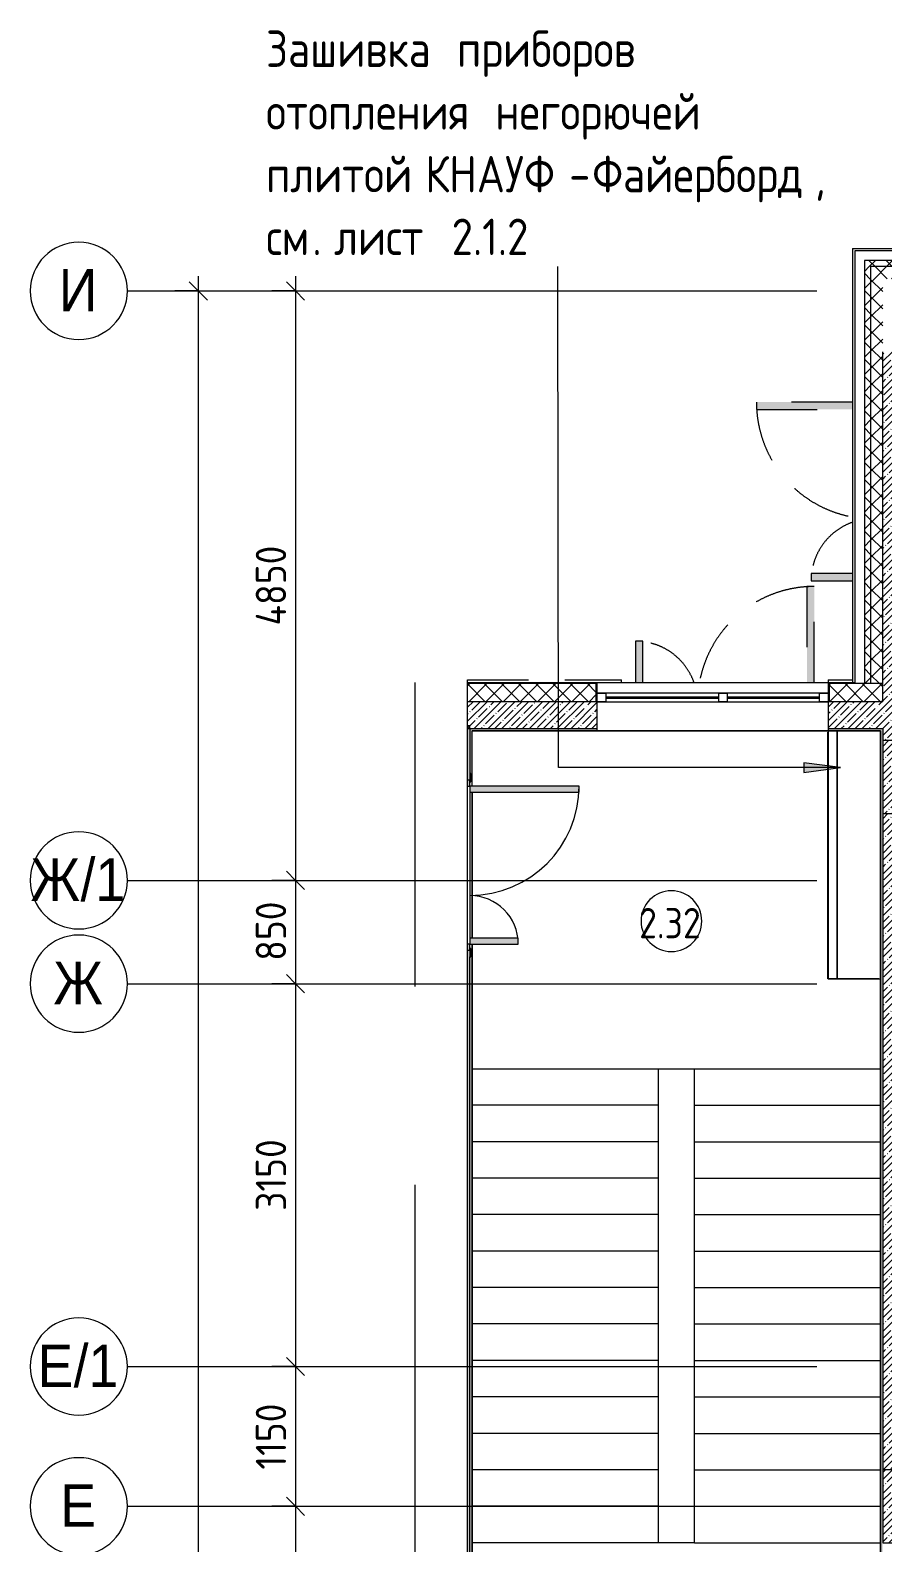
# Model space of a CAD drawing. Header units: millimetres. Extents: x -6228 to 201956, y -8553 to 30426.
# Drawn here: x 132094 to 139112, y 16700 to 29145 of the extents above; entities that cross this region are included whole.
import ezdxf

# ---------------------------------------------------------------- set-up
doc = ezdxf.new("R2010")
doc.units = ezdxf.units.MM
doc.linetypes.add('200_ШТРИХ__ш1_п0_6_', pattern=[800, 500, -300])
doc.linetypes.add('Осевая', pattern=[15875, 3175, -2381.25, 7937.5, -2381.25])
for name, color, linetype, lineweight in [('A-ANNO-DIMS', 7, 'Continuous', 9), ('A-ANNO-DIMS-100', 7, 'Continuous', 9), ('A-AREA-IDEN', 7, 'Continuous', 9), ('A-DETL-GENF', 7, 'Continuous', 9), ('A-DETL-MBND-1', 7, '200_ШТРИХ__ш1_п0_6_', 9), ('A-GLAZ-2', 7, 'Continuous', 9), ('A-WALL-1', 7, 'Continuous', 9), ('A-WALL-4', 7, 'Continuous', 13), ('G-ANNO-TEXT', 7, 'Continuous', 9), ('I-WALL-5', 7, 'Continuous', 9), ('S-COLS-2', 7, 'Continuous', 9), ('S-STRS-2', 7, 'Continuous', 9), ('Оси', 7, 'Continuous', 9), ('Оси-1', 7, 'Continuous', 20), ('Оси-2', 7, 'Осевая', 9)]:
    doc.layers.add(name, color=color, linetype=linetype, lineweight=lineweight)
for name, color, linetype, lineweight, true_color in [('A-DOOR-5', 7, 'Continuous', 9, 0xaaaaaa), ('A-DOOR-6', 7, 'Continuous', 9, 0xe2e2e2), ('A-DOOR-FRAM-4', 7, 'Continuous', 9, 0xe2e2e2), ('A-DOOR-FRAM-5', 7, 'Continuous', 9, 0xaaaaaa), ('I-WALL-7', 9, 'Continuous', 9, 0x808080)]:
    doc.layers.add(name, color=color, linetype=linetype, lineweight=lineweight, true_color=true_color)
doc.styles.add('Arial_1', font='arial.ttf', dxfattribs={"width": 0.9, "height": 350})
doc.styles.add('GOST Common', font='GOST_Common.ttf', dxfattribs={"width": 0.9, "height": 250})
doc.styles.add('GOST Common_2', font='GOST_Common.ttf', dxfattribs={"width": 0.9, "height": 300})
doc.styles.add('ISOCPEUR_1', font='isocpeur.ttf', dxfattribs={"width": 0.9, "height": 250})
doc.dimstyles.new('ISO-2_5_0_9К_БОЛЬШОЙ', dxfattribs={"dimscale": 304.8, "dimtxt": 248.995294, "dimasz": 0.492126, "dimexe": 0.393701, "dimexo": 0.984252, "dimgap": 0, "dimtad": 1, "dimdec": 0, "dimrnd": 10, "dimzin": 0, "dimdsep": 46, "dimtxsty": 'ISOCPEUR_1', "dimblk1": 'OBLIQUE', "dimblk2": 'OBLIQUE', "dimsah": 1, "dimcen": 0.09, "dimdle": 0.393701, "dimazin": 0, "dimtfac": 1, "dimtdec": 4, "dimtix": 1, "dimtmove": 0, "dimatfit": 3, "dimfxl": 1, "dimtvp": 1, "dimtolj": 1, "dimtzin": 0, "dimarcsym": 2})
doc.dimstyles.new('ISO-2_5_0_9К_БОЛЬШОЙ_1', dxfattribs={"dimscale": 304.8, "dimtxt": 248.995294, "dimasz": 0.492126, "dimexe": 0.393701, "dimexo": 0.984252, "dimgap": 0, "dimtad": 1, "dimdec": 0, "dimrnd": 10, "dimzin": 0, "dimdsep": 46, "dimtxsty": 'ISOCPEUR_1', "dimblk1": 'OBLIQUE', "dimblk2": 'OBLIQUE', "dimsah": 1, "dimcen": 0.09, "dimdle": 0.393701, "dimazin": 0, "dimtfac": 1, "dimtdec": 4, "dimtix": 1, "dimtmove": 2, "dimatfit": 3, "dimfxl": 1, "dimtvp": 1, "dimtolj": 1, "dimtzin": 0, "dimarcsym": 2})
pattern_1 = [(45, (96951.9, 0), (-57.02463, 57.02463), []), (45, (97008.92, 0), (-57.02463, 57.02463), [100.806, -20.161, 3.353, -16.808])]
pattern_2 = [(45, (96951.9, 0), (-70.71068, 70.71068), []), (135, (96951.9, 0), (-70.71068, -70.71068), [])]
pattern_3 = [(0, (96951.896, 0), (121.92, 30.48), [10.058, -81.382, 10.058, -81.382, -487.68]), (0, (96951.896, 0), (121.92, 30.48), [-182.88, 10.058, -172.822, 10.058, -81.382, -213.36]), (0, (96951.896, 0), (121.92, 30.48), [-457.2, 10.058, -50.902, 10.058, -142.342]), (120, (96997.616, 15.24), (-87.356454, 90.345817), [10.058, -81.382, 10.058, -81.382, -487.68]), (120, (96997.616, 15.24), (-87.356454, 90.345817), [-182.88, 10.058, -172.822, 10.058, -81.382, -213.36]), (120, (96997.616, 15.24), (-87.356454, 90.345817), [-457.2, 10.058, -50.902, 10.058, -142.342]), (240, (97012.856, 76.2), (-34.563546, -120.825817), [10.058, -81.382, 10.058, -81.382, -487.68]), (240, (97012.856, 76.2), (-34.563546, -120.825817), [-182.88, 10.058, -172.822, 10.058, -81.382, -213.36]), (240, (97012.856, 76.2), (-34.563546, -120.825817), [-457.2, 10.058, -50.902, 10.058, -142.342])]

# ---------------------------------------------------------------- blocks, each defined once
blk = doc.blocks.new('BSC_Колонна _Прямоугольная - 600х600-V189-План зашивки приборов отопления в осях 1 этажа 12-23')
at = {"layer": 'S-COLS-2'}
h = blk.add_hatch(dxfattribs=at)
h.set_pattern_fill('FP_168', color=256, style=0, pattern_type=2)
h.set_pattern_definition([(45, (-42460, -17000), (-57.02463, 57.02463), []), (45, (-42402.975, -17000), (-57.02463, 57.02463), [100.806, -20.161, 3.353, -16.808])])
h.paths.add_polyline_path([(-300, -300), (300, -300), (300, 300), (-300, 300)])
for p, q in [((300, 300), (-300, 300)), ((-300, 300), (-300, -300)), ((300, -300), (300, 300)), ((-300, -300), (300, -300))]:
    blk.add_line(p, q, dxfattribs=at)
blk = doc.blocks.new('BSC_Колонна _Прямоугольная - 600х600-V190-План зашивки приборов отопления в осях 1 этажа 12-23')
at = {"layer": 'S-COLS-2'}
h = blk.add_hatch(dxfattribs=at)
h.set_pattern_fill('FP_169', color=256, style=0, pattern_type=2)
h.set_pattern_definition([(45, (-42460, -23000), (-57.02463, 57.02463), []), (45, (-42402.975, -23000), (-57.02463, 57.02463), [100.806, -20.161, 3.353, -16.808])])
h.paths.add_polyline_path([(-300, -300), (300, -300), (300, 300), (-300, 300), (-300, -82)])
for p, q in [((300, 300), (-300, 300)), ((-300, 300), (-300, -300)), ((300, -300), (300, 300)), ((-300, -300), (300, -300))]:
    blk.add_line(p, q, dxfattribs=at)
blk = doc.blocks.new('120_Окно_СКБ_2Ст - 120_Окно_СКБ_2Ст 1900х2400 глухое-23537524-План зашивки приборов отопления в осях 1 этажа 12-23')
at = {"layer": 'A-GLAZ-2'}
for p, q in [((-950, 5), (-950, 75)), ((-950, 75), (-880, 75)), ((950, 75), (-950, 75)), ((-880, 5), (-950, 5)), ((-950, 5), (950, 5)), ((-880, 75), (-880, 5)), ((-120, 45), (-880, 45)), ((-120, 35), (-880, 35)), ((-120, 5), (-120, 75)), ((-120, 75), (-50, 75)), ((-50, 5), (-120, 5)), ((-50, 75), (-50, 5)), ((880, 45), (-50, 45)), ((880, 35), (-50, 35)), ((880, 5), (880, 75)), ((880, 75), (950, 75)), ((950, 5), (880, 5)), ((950, 75), (950, 5))]:
    blk.add_line(p, q, dxfattribs=at)
blk = doc.blocks.new('110_Дверь_СКБ_2Ст_Наружная - ДН-1_л__ Двухстворчатая 1350 х3200 _ЛК_ в свету с верхним остеклением 2-22448815-План зашивки приборов отопления в осях 1 этажа 12-23')
at = {"layer": 'A-DETL-MBND-1'}
for points in [[(755, 79), (755, 869), (695, 869), (695, 79)], [(-655, 79), (-655, 419), (-715, 419), (-715, 79)]]:
    blk.add_hatch(color=256, dxfattribs=at).paths.add_polyline_path(points)
for p, q in [((755, 869), (695, 869)), ((695, 869), (695, 79)), ((755, 79), (755, 869)), ((-715, 419), (-715, 79)), ((-655, 419), (-715, 419)), ((-655, 79), (-655, 419))]:
    blk.add_line(p, q, dxfattribs=at)
for centre, radius, start, end in [((755, -91), 960, 90, 169.7613), ((-715, -91), 510, 19.5165, 90)]:
    blk.add_arc(centre, radius, start, end, dxfattribs=at)
blk = doc.blocks.new('110_Дверь_СКБ_2Ст - Д-1 Лестничная клетка EIS60-24280000-План зашивки приборов отопления в осях 1 этажа 12-23')
at = {"layer": 'A-DOOR-6'}
for points in [[(-588, 394), (-588, 1010), (-638, 1010), (-638, 110), (-588, 110)], [(662, 510), (612, 510), (612, 110), (662, 110)]]:
    blk.add_hatch(color=256, dxfattribs=at).paths.add_polyline_path(points)
h = blk.add_hatch(color=256, dxfattribs=at)
h.paths.add_polyline_path([(712, 110), (662, 110), (662, 93), (712, 93)])
h.paths.add_polyline_path([(-638, 93), (-638, 110), (-688, 110), (-688, 93), (-670, 93)])
at = {"layer": 'A-DOOR-FRAM-4'}
for points in [[(-673, 110), (-673, 118), (-743, 118), (-743, 110)], [(767, 110), (767, 118), (697, 118), (697, 110)]]:
    blk.add_hatch(color=256, dxfattribs=at).paths.add_polyline_path(points)
at = {"layer": 'A-DOOR-5'}
for p, q in [((-638, 1010), (-638, 110)), ((-588, 1010), (-638, 1010)), ((-588, 110), (-588, 1010)), ((662, 510), (612, 510)), ((612, 510), (612, 110)), ((662, 110), (662, 510)), ((-638, 110), (-588, 110)), ((612, 110), (662, 110))]:
    blk.add_line(p, q, dxfattribs=at)
for centre, radius, start, end in [((-638, 110), 900, 0, 90), ((662, 110), 400, 90, 180)]:
    blk.add_arc(centre, radius, start, end, dxfattribs=at)
at = {"layer": 'A-DOOR-FRAM-5'}
for p, q in [((-673, 118), (-743, 118)), ((-743, 118), (-743, 110)), ((-743, 110), (-673, 110)), ((-638, 110), (-688, 110)), ((-688, 110), (-688, 93)), ((-673, 110), (-673, 118)), ((-638, 93), (-638, 110)), ((662, 110), (662, 93)), ((712, 110), (662, 110)), ((767, 118), (697, 118)), ((697, 118), (697, 110)), ((697, 110), (767, 110)), ((712, 93), (712, 110)), ((767, 110), (767, 118))]:
    blk.add_line(p, q, dxfattribs=at)
blk = doc.blocks.new('110_Дверь_СКБ_2Ст_Наружная - ДН-1_л__ Двухстворчатая 1350 х3200 _ЛК_ в свету с верхним остеклением EI30-23529464-План зашивки приборов отопления в осях 1 этажа 12-23')
at = {"layer": 'A-DETL-MBND-1'}
for points in [[(695, 125), (755, 125), (755, 915), (695, 915), (695, 807)], [(-715, 465), (-715, 125), (-655, 125), (-655, 465), (-675, 465)]]:
    blk.add_hatch(color=256, dxfattribs=at).paths.add_polyline_path(points)
for p, q in [((755, 915), (695, 915)), ((695, 915), (695, 125)), ((755, 125), (755, 915)), ((-715, 465), (-715, 125)), ((-655, 465), (-715, 465)), ((-655, 125), (-655, 465))]:
    blk.add_line(p, q, dxfattribs=at)
for centre, radius, start, end in [((755, -45), 960, 90, 169.7783), ((-715, -45), 510, 19.4841, 90)]:
    blk.add_arc(centre, radius, start, end, dxfattribs=at)
blk = doc.blocks.new('Зашивка приборов отопления28 - Зашивка приборов отопления-33322877-План зашивки приборов отопления в осях 1 этажа 12-23')
at = {"layer": 'A-WALL-1'}
for p, q in [((75381, 486), (73341, 486)), ((73341, 486), (73341, 411)), ((73341, 411), (73341, 56)), ((75381, 411), (73341, 411)), ((73341, 411), (73341, 56)), ((73341, 411), (75381, 411))]:
    blk.add_line(p, q, dxfattribs=at)
blk = doc.blocks.new('DET_L_Линия разрыва - М100-30654842-План зашивки приборов отопления в осях 1 этажа 12-23')
at = {"layer": 'A-DETL-GENF'}
blk.add_line((11740, 0), (0, 0), dxfattribs=at)
blk = doc.blocks.new('Ось сетки - D8-29747960-План зашивки приборов отопления в осях 1 этажа 12-23')
at = {"layer": 'Оси-1'}
for start, end in [(360, 180), (180, 360)]:
    blk.add_arc((0, 0), 4, start, end, dxfattribs=at)
blk = doc.blocks.new('DIMBLOCK2-План зашивки приборов отопления в осях 1 этажа 12-23')
at = {"layer": 'A-ANNO-DIMS-100', "lineweight": 20}
for p, q in [((134278, 27000), (134203, 27075)), ((134278, 27000), (134353, 26925)), ((134278, 22150), (134203, 22225)), ((134278, 22150), (134353, 22075))]:
    blk.add_line(p, q, dxfattribs=at)
at = {"layer": 'A-ANNO-DIMS-100'}
for p, q in [((134278, 27120), (134278, 22150)), ((134084, 27000), (134398, 27000)), ((134278, 27000), (134084, 27000)), ((134084, 22150), (134398, 22150)), ((134278, 22150), (134084, 22150))]:
    blk.add_line(p, q, dxfattribs=at)
at = {"layer": 'A-ANNO-DIMS-100', "color": 0, "insert": (133951, 24247), "char_height": 250, "width": 787.21, "attachment_point": 1, "rotation": 90, "line_spacing_factor": 1.149209, "style": 'ISOCPEUR_1'}
blk.add_mtext('4850', dxfattribs=at)
blk = doc.blocks.new('_Oblique')
at = {"color": 0, "linetype": 'ByBlock', "lineweight": -2}
blk.add_line((-0.5, -0.5), (0.5, 0.5), dxfattribs=at)
blk = doc.blocks.new('DIMBLOCK3-План зашивки приборов отопления в осях 1 этажа 12-23')
at = {"layer": 'A-ANNO-DIMS-100', "lineweight": 20}
for p, q in [((134278, 22150), (134203, 22225)), ((134278, 22150), (134353, 22075)), ((134278, 21300), (134203, 21375)), ((134278, 21300), (134353, 21225))]:
    blk.add_line(p, q, dxfattribs=at)
at = {"layer": 'A-ANNO-DIMS-100'}
for p, q in [((134084, 22150), (134398, 22150)), ((134278, 22150), (134084, 22150)), ((134278, 22150), (134278, 21300)), ((134084, 21300), (134398, 21300)), ((134278, 21300), (134084, 21300))]:
    blk.add_line(p, q, dxfattribs=at)
at = {"layer": 'A-ANNO-DIMS-100', "color": 0, "insert": (133951, 21488), "char_height": 250, "width": 568.86, "attachment_point": 1, "rotation": 90, "line_spacing_factor": 1.149209, "style": 'ISOCPEUR_1'}
blk.add_mtext('850', dxfattribs=at)
blk = doc.blocks.new('DIMBLOCK4-План зашивки приборов отопления в осях 1 этажа 12-23')
at = {"layer": 'A-ANNO-DIMS-100'}
for p, q in [((134084, 21300), (134398, 21300)), ((134278, 21300), (134084, 21300)), ((134278, 21300), (134278, 18150)), ((134084, 18150), (134398, 18150)), ((134278, 18150), (134084, 18150))]:
    blk.add_line(p, q, dxfattribs=at)
at = {"layer": 'A-ANNO-DIMS-100', "lineweight": 20}
for p, q in [((134278, 21300), (134203, 21375)), ((134278, 21300), (134353, 21225)), ((134278, 18150), (134203, 18225)), ((134278, 18150), (134353, 18075))]:
    blk.add_line(p, q, dxfattribs=at)
at = {"layer": 'A-ANNO-DIMS-100', "color": 0, "insert": (133951, 19431), "char_height": 250, "width": 706.76, "attachment_point": 1, "rotation": 90, "line_spacing_factor": 1.149209, "style": 'ISOCPEUR_1'}
blk.add_mtext('3150', dxfattribs=at)
blk = doc.blocks.new('DIMBLOCK5-План зашивки приборов отопления в осях 1 этажа 12-23')
at = {"layer": 'A-ANNO-DIMS-100', "lineweight": 20}
for p, q in [((134278, 18150), (134203, 18225)), ((134278, 18150), (134353, 18075)), ((134278, 17000), (134203, 17075)), ((134278, 17000), (134353, 16925))]:
    blk.add_line(p, q, dxfattribs=at)
at = {"layer": 'A-ANNO-DIMS-100'}
for p, q in [((134084, 18150), (134398, 18150)), ((134278, 18150), (134084, 18150)), ((134278, 18150), (134278, 17000)), ((134084, 17000), (134398, 17000)), ((134278, 17000), (134084, 17000))]:
    blk.add_line(p, q, dxfattribs=at)
at = {"layer": 'A-ANNO-DIMS-100', "color": 0, "insert": (133951, 17302), "char_height": 250, "width": 655.05, "attachment_point": 1, "rotation": 90, "line_spacing_factor": 1.149209, "style": 'ISOCPEUR_1'}
blk.add_mtext('1150', dxfattribs=at)
blk = doc.blocks.new('DIMBLOCK6-План зашивки приборов отопления в осях 1 этажа 12-23')
at = {"layer": 'A-ANNO-DIMS-100', "lineweight": 20}
for p, q in [((134278, 17000), (134203, 17075)), ((134278, 17000), (134353, 16925)), ((134278, 15000), (134203, 15075)), ((134278, 15000), (134353, 14925))]:
    blk.add_line(p, q, dxfattribs=at)
at = {"layer": 'A-ANNO-DIMS-100'}
for p, q in [((134084, 17000), (134398, 17000)), ((134278, 17000), (134084, 17000)), ((134278, 17000), (134278, 15000)), ((134084, 15000), (134398, 15000)), ((134278, 15000), (134084, 15000))]:
    blk.add_line(p, q, dxfattribs=at)
at = {"layer": 'A-ANNO-DIMS-100', "color": 0, "insert": (133951, 15684), "char_height": 250, "width": 758.48, "attachment_point": 1, "rotation": 90, "line_spacing_factor": 1.149209, "style": 'ISOCPEUR_1'}
blk.add_mtext('2000', dxfattribs=at)
blk = doc.blocks.new('DIMBLOCK14-План зашивки приборов отопления в осях 1 этажа 12-23')
at = {"layer": 'A-ANNO-DIMS-100', "lineweight": 20}
for p, q in [((133478, 27000), (133403, 27075)), ((133478, 27000), (133553, 26925)), ((133478, 0), (133403, 75)), ((133478, 0), (133553, -75))]:
    blk.add_line(p, q, dxfattribs=at)
at = {"layer": 'A-ANNO-DIMS-100'}
for p, q in [((133478, 27120), (133478, -120)), ((133284, 27000), (133598, 27000)), ((133478, 27000), (133284, 27000)), ((133284, 0), (133598, 0)), ((133478, 0), (133284, 0))]:
    blk.add_line(p, q, dxfattribs=at)
at = {"layer": 'A-ANNO-DIMS-100', "color": 0, "insert": (133151, 13812), "char_height": 250, "width": 948.1, "attachment_point": 1, "rotation": 90, "line_spacing_factor": 1.149209, "style": 'ISOCPEUR_1'}
blk.add_mtext('27000', dxfattribs=at)
blk = doc.blocks.new('Марка_Помещения - Номер-25198446-План зашивки приборов отопления в осях 1 этажа 12-23')
at = {"layer": 'A-AREA-IDEN'}
for start, end in [(360, 180), (180, 360)]:
    blk.add_arc((0, 0), 2.5, start, end, dxfattribs=at)

msp = doc.modelspace()

# ---------------------------------------------------------------- hatches: boundary and pattern name
at = {"layer": 'A-WALL-1'}
h = msp.add_hatch(dxfattribs=at)
h.set_pattern_fill('FP_161', color=256, style=0, pattern_type=2)
h.set_pattern_definition(pattern_2)
h.paths.add_polyline_path([(181487.6, 27200), (181487.6, 27250), (177301.9, 27250), (177301.9, 27200), (180408.7, 27200)])
h.paths.add_polyline_path([(174801.9, 27200), (174801.9, 27250), (173291.9, 27250), (173291.9, 27200), (174584, 27200)])
h.paths.add_polyline_path([(171191.9, 27200), (171191.9, 27250), (165811.9, 27250), (165811.9, 27200), (170215.5, 27200)])
h.paths.add_polyline_path([(164911.9, 27200), (164911.9, 27250), (163111.9, 27250), (163111.9, 27200), (164390.9, 27200)])
h.paths.add_polyline_path([(161478.5, 27200), (162211.9, 27200), (162211.9, 27250), (161131.9, 27250), (161131.9, 27200)])
h.paths.add_polyline_path([(157707.1, 27200), (157991.9, 27200), (157991.9, 27250), (156811.9, 27250), (156811.9, 27200), (157110.1, 27200)])
h.paths.add_polyline_path([(154111.9, 27200), (154111.9, 27250), (152861.8, 27250), (152861.8, 27200), (153469.6, 27200)])
h.paths.add_polyline_path([(151961.8, 27200), (151961.8, 27250), (150812.1, 27250), (150812.1, 27200), (151285.4, 27200)])
h.paths.add_polyline_path([(147712.1, 27200), (147712.1, 27250), (146612.2, 27250), (146612.2, 27200), (147645, 27200)])
h.paths.add_polyline_path([(145712.2, 27200), (145712.2, 27250), (144458.9, 27250), (144458.9, 27200), (145642.8, 27200)])
h.paths.add_polyline_path([(141358.9, 27200), (141358.9, 27250), (138961.9, 27250), (138961.9, 27200), (141092.2, 27200)])
h = msp.add_hatch(dxfattribs=at)
h.set_pattern_fill('FP_161', color=256, style=0, pattern_type=2)
h.set_pattern_definition(pattern_2)
h.paths.add_polyline_path([(139011.9, 23770), (139011.9, 27200), (138961.9, 27200), (138961.9, 23770)])
h = msp.add_hatch(dxfattribs=at)
h.set_pattern_fill('FP_161', color=256, style=0, pattern_type=2)
h.set_pattern_definition(pattern_2)
h.paths.add_polyline_path([(181487.6, 27100), (181487.6, 27200), (177301.9, 27200), (177301.9, 27100), (181151.9, 27100)])
h.paths.add_polyline_path([(174201.9, 27100), (174801.9, 27100), (174801.9, 27200), (173291.9, 27200), (173291.9, 27100), (173855.9, 27100)])
h.paths.add_polyline_path([(170991.9, 27100), (171191.9, 27100), (171191.9, 27200), (165811.9, 27200), (165811.9, 27100), (170491.9, 27100)])
h.paths.add_polyline_path([(163711.9, 27100), (164911.9, 27100), (164911.9, 27200), (163111.9, 27200), (163111.9, 27100), (163662.8, 27100)])
h.paths.add_polyline_path([(162211.9, 27100), (162211.9, 27200), (161131.9, 27200), (161131.9, 27100), (161907.1, 27100)])
h.paths.add_polyline_path([(157707.1, 27100), (157991.9, 27100), (157991.9, 27200), (156811.9, 27200), (156811.9, 27100), (157110.1, 27100)])
h.paths.add_polyline_path([(154111.9, 27100), (154111.9, 27200), (152861.8, 27200), (152861.8, 27100), (153469.6, 27100)])
h.paths.add_polyline_path([(151961.8, 27100), (151961.8, 27200), (150812.1, 27200), (150812.1, 27100), (151285.4, 27100)])
h.paths.add_polyline_path([(146612.2, 27100), (147712.1, 27100), (147712.1, 27200), (146612.2, 27200)])
h.paths.add_polyline_path([(145642.8, 27100), (145712.2, 27100), (145712.2, 27200), (144458.9, 27200), (144458.9, 27100), (145460.7, 27100)])
h.paths.add_polyline_path([(141358.9, 27100), (141358.9, 27200), (139011.9, 27200), (139011.9, 27100), (141092.2, 27100)])
h = msp.add_hatch(dxfattribs=at)
h.set_pattern_fill('FP_161', color=256, style=0, pattern_type=2)
h.set_pattern_definition(pattern_2)
h.paths.add_polyline_path([(139111.9, 23770), (139111.9, 27100), (139011.9, 27100), (139011.9, 23770)])
h = msp.add_hatch(dxfattribs=at)
h.set_pattern_fill('FP_161', color=256, style=0, pattern_type=2)
h.set_pattern_definition(pattern_2)
h.paths.add_polyline_path([(138908, 23620), (139111.9, 23620), (139111.9, 23770), (138669.9, 23770), (138669.9, 23620)])
h.paths.add_polyline_path([(136753.9, 23620), (136753.9, 23770), (135694.5, 23770), (135694.5, 23620), (136723.7, 23620)])
at = {"layer": 'G-ANNO-TEXT'}
msp.add_hatch(color=256, dxfattribs=at).paths.add_polyline_path([(138762.9, 23077.6), (138462.9, 23117.1), (138462.9, 23038.1)])
at = {"layer": 'I-WALL-5'}
h = msp.add_hatch(dxfattribs=at)
h.set_pattern_fill('FP_157', color=256, style=0, pattern_type=2)
h.set_pattern_definition(pattern_1)
h.paths.add_polyline_path([(139331.9, 23300), (139331.9, 26500), (139111.9, 26500), (139111.9, 23300)])
h = msp.add_hatch(dxfattribs=at)
h.set_pattern_fill('FP_157', color=256, style=0, pattern_type=2)
h.set_pattern_definition(pattern_1)
h.paths.add_polyline_path([(139111.9, 23400), (139111.9, 23620), (138661.9, 23620), (138661.9, 23400), (138908, 23400)])
h.paths.add_polyline_path([(136723.7, 23400), (136761.9, 23400), (136761.9, 23620), (135694.5, 23620), (135694.5, 23400), (135995.7, 23400)])
h = msp.add_hatch(dxfattribs=at)
h.set_pattern_fill('FP_157', color=256, style=0, pattern_type=2)
h.set_pattern_definition(pattern_1)
h.paths.add_polyline_path([(135694.5, 10450), (135711.9, 10450), (135711.9, 11768.5), (135491.9, 11658.5), (135491.9, 11561.2), (135694.5, 11459.9), (135694.5, 10468.1)])
h.paths.add_polyline_path([(135711.9, 12051.2), (135711.9, 12125), (135694.5, 12125), (135694.5, 12059.9), (135701.3, 12056.5)])
h.paths.add_polyline_path([(135694.5, 13525), (135711.9, 13525), (135711.9, 21575), (135694.5, 21575), (135694.5, 13580)])
h.paths.add_polyline_path([(135694.5, 22975), (135711.9, 22975), (135711.9, 23420.3), (135694.5, 23420.3), (135694.5, 23030)])
h = msp.add_hatch(dxfattribs=at)
h.set_pattern_fill('FP_157', color=256, style=0, pattern_type=2)
h.set_pattern_definition(pattern_1)
h.paths.add_polyline_path([(139111.9, 17300), (139331.9, 17300), (139331.9, 22700), (139111.9, 22700), (139111.9, 17706.4)])
at = {"layer": 'I-WALL-7'}
h = msp.add_hatch(dxfattribs=at)
h.set_pattern_fill('FP_186', color=256, style=0, pattern_type=2)
h.set_pattern_definition(pattern_3)
h.paths.add_polyline_path([(139091.9, 23380), (139111.9, 23380), (139111.9, 23400), (138661.9, 23400), (138661.9, 23380), (138908, 23380)])
h.paths.add_polyline_path([(136761.9, 23380), (136761.9, 23400), (135711.9, 23400), (135711.9, 23380), (136723.7, 23380)])
h = msp.add_hatch(dxfattribs=at)
h.set_pattern_fill('FP_186', color=256, style=0, pattern_type=2)
h.set_pattern_definition(pattern_3)
h.paths.add_polyline_path([(135711.9, 15200), (135731.9, 15200), (135731.9, 21575), (135719.9, 21575), (135719.9, 21520), (135711.9, 21520), (135711.9, 15220)])
h.paths.add_polyline_path([(135731.9, 22975), (135731.9, 23380), (135711.9, 23380), (135711.9, 23030), (135719.9, 23030), (135719.9, 22975)])
h = msp.add_hatch(dxfattribs=at)
h.set_pattern_fill('FP_186', color=256, style=0, pattern_type=2)
h.set_pattern_definition(pattern_3)
h.paths.add_polyline_path([(139091.9, 15220), (139111.9, 15220), (139111.9, 23380), (139091.9, 23379), (139091.9, 15390.1)])

# ---------------------------------------------------------------- linework, layer by layer
at = {"layer": 'A-DETL-MBND-1'}
for p, q in [((135694.5, 23799.7), (136961.9, 23799.7)), ((136961.9, 23778), (136961.9, 23799.7)), ((138661.9, 23799.7), (138861.9, 23799.7)), ((138661.9, 23799.7), (138661.9, 23778))]:
    msp.add_line(p, q, dxfattribs=at)
at = {"layer": 'A-WALL-1'}
for p, q in [((138861.9, 27350), (138861.9, 23778)), ((138861.9, 27350), (152861.8, 27350)), ((139111.9, 23620), (139111.9, 26500)), ((135694.5, 23778), (138861.9, 23778)), ((136761.9, 23620), (136761.9, 23778)), ((138661.9, 23778), (138661.9, 23620))]:
    msp.add_line(p, q, dxfattribs=at)
at = {"layer": 'A-WALL-4'}
for p, q in [((138881.9, 27330), (138881.9, 23770)), ((141358.9, 27330), (138881.9, 27330)), ((138961.9, 27250), (138961.9, 23770)), ((141358.9, 27250), (138961.9, 27250)), ((139011.9, 27200), (139011.9, 23770)), ((141358.9, 27200), (139011.9, 27200)), ((136756.9, 23773), (135694.5, 23773)), ((136753.9, 23770), (135694.5, 23770)), ((136753.9, 23620), (136753.9, 23770)), ((136756.9, 23620), (136756.9, 23773)), ((138666.9, 23773), (138666.9, 23620)), ((138881.9, 23773), (138666.9, 23773)), ((138669.9, 23770), (138669.9, 23620)), ((139111.9, 23770), (138669.9, 23770)), ((138861.9, 23778), (138881.9, 23778)), ((136761.9, 23620), (135694.5, 23620)), ((139111.9, 23620), (138661.9, 23620)), ((135711.9, 23400), (136761.9, 23400)), ((135711.9, 23400), (135711.9, 23030)), ((138661.9, 23400), (139111.9, 23400)), ((139111.9, 23400), (139111.9, 23380)), ((136761.9, 23380), (135731.9, 23380)), ((135731.9, 23367), (135731.9, 23380)), ((135732.9, 23379), (135731.9, 23379)), ((139091.9, 23379), (139090.9, 23379)), ((139091.9, 23380), (139091.9, 15220)), ((135711.9, 15200), (135711.9, 21520))]:
    msp.add_line(p, q, dxfattribs=at)
at = {"layer": 'G-ANNO-TEXT'}
for p, q in [((136441.4, 23077.6), (136437.8, 27202.1)), ((138762.9, 23077.6), (136441.4, 23077.6)), ((138762.9, 23077.6), (138462.9, 23117.1)), ((138462.9, 23117.1), (138462.9, 23038.1)), ((138462.9, 23038.1), (138762.9, 23077.6))]:
    msp.add_line(p, q, dxfattribs=at)
at = {"layer": 'I-WALL-5'}
for p, q in [((136761.9, 23379), (136761.9, 23620)), ((138661.9, 23620), (138661.9, 23379)), ((135711.9, 23420.3), (135694.5, 23420.3)), ((135694.5, 23400), (135711.9, 23400)), ((135711.9, 23400), (135711.9, 23420.3)), ((135731.9, 22925), (135731.9, 23367)), ((135732.9, 22925), (135732.9, 23379)), ((139090.9, 23379), (135732.9, 23379)), ((139091.9, 23380), (136761.9, 23380)), ((138660.9, 21340), (138660.9, 23369)), ((138661.9, 23369), (138660.9, 23369)), ((139090.9, 23379), (139090.9, 15220)), ((139111.9, 23380), (139111.9, 23300)), ((135719.9, 22975), (135732.9, 22975)), ((135711.9, 22875), (135711.9, 21675)), ((135731.9, 21675), (135731.9, 22875)), ((135732.9, 22875), (135732.9, 21675)), ((139111.9, 22700), (139111.9, 17300)), ((135732.9, 21575), (135719.9, 21575)), ((135731.9, 15200), (135731.9, 21625)), ((135732.9, 21625), (135732.9, 15220.5)), ((138661.9, 21340), (138660.9, 21340)), ((138661.4, 21340), (138661.4, 21339)), ((139080.9, 21339), (138661.4, 21339)), ((138736.9, 21340), (139080.9, 21340)), ((139080.9, 21340), (139080.9, 21339)), ((139090.9, 20911.1), (139091.9, 20911.1)), ((139091.9, 20820.4), (139090.9, 20820.4)), ((135732.9, 20607.5), (135731.9, 20607.5)), ((135731.9, 20600), (135732.9, 20600))]:
    msp.add_line(p, q, dxfattribs=at)
at = {"layer": 'S-STRS-2'}
for p, q in [((135711.9, 22875), (135711.9, 21675)), ((135731.9, 20600), (137561.9, 20600)), ((137261.9, 20600), (137261.9, 20300)), ((137561.9, 20600), (139091.9, 20600)), ((137561.9, 20300), (137561.9, 20600)), ((137561.9, 20600), (139091.9, 20600)), ((137261.9, 20300), (135731.9, 20300)), ((137261.9, 20300), (135731.9, 20300)), ((137261.9, 20300), (137261.9, 20000)), ((137561.9, 20000), (137561.9, 20300)), ((137561.9, 20300), (139091.9, 20300)), ((137561.9, 20300), (139091.9, 20300)), ((137261.9, 20000), (135731.9, 20000)), ((137261.9, 20000), (135731.9, 20000)), ((137261.9, 20000), (137261.9, 19700)), ((137561.9, 19700), (137561.9, 20000)), ((137561.9, 20000), (139091.9, 20000)), ((137561.9, 20000), (139091.9, 20000)), ((137261.9, 19700), (135731.9, 19700)), ((137261.9, 19700), (135731.9, 19700)), ((137261.9, 19700), (137261.9, 19400)), ((137561.9, 19400), (137561.9, 19700)), ((137561.9, 19700), (139091.9, 19700)), ((137561.9, 19700), (139091.9, 19700)), ((137261.9, 19400), (135731.9, 19400)), ((137261.9, 19400), (135731.9, 19400)), ((137261.9, 19400), (137261.9, 19100)), ((137561.9, 19100), (137561.9, 19400)), ((137561.9, 19400), (139091.9, 19400)), ((137561.9, 19400), (139091.9, 19400)), ((137261.9, 19100), (135731.9, 19100)), ((137261.9, 19100), (135731.9, 19100)), ((137261.9, 19100), (137261.9, 18800)), ((137561.9, 18800), (137561.9, 19100)), ((137561.9, 19100), (139091.9, 19100)), ((137561.9, 19100), (139091.9, 19100)), ((137261.9, 18800), (135731.9, 18800)), ((137261.9, 18800), (135731.9, 18800)), ((137261.9, 18800), (137261.9, 18500)), ((137561.9, 18500), (137561.9, 18800)), ((137561.9, 18800), (139091.9, 18800)), ((137561.9, 18800), (139091.9, 18800)), ((137261.9, 18500), (135731.9, 18500)), ((137261.9, 18500), (135731.9, 18500)), ((137261.9, 18500), (137261.9, 18200)), ((137561.9, 18200), (137561.9, 18500)), ((137561.9, 18500), (139091.9, 18500)), ((137561.9, 18500), (139091.9, 18500)), ((137261.9, 18200), (135731.9, 18200)), ((137261.9, 18200), (135731.9, 18200)), ((137261.9, 18200), (137261.9, 17900)), ((137561.9, 17900), (137561.9, 18200)), ((137561.9, 18200), (139091.9, 18200)), ((137561.9, 18200), (139091.9, 18200)), ((137261.9, 17900), (135731.9, 17900)), ((137261.9, 17900), (135731.9, 17900)), ((137261.9, 17900), (137261.9, 17600)), ((137561.9, 17600), (137561.9, 17900)), ((137561.9, 17900), (139091.9, 17900)), ((137561.9, 17900), (139091.9, 17900)), ((137261.9, 17600), (135731.9, 17600)), ((137261.9, 17600), (135731.9, 17600)), ((137261.9, 17600), (137261.9, 17300)), ((137561.9, 17300), (137561.9, 17600)), ((137561.9, 17600), (139091.9, 17600)), ((137561.9, 17600), (139091.9, 17600)), ((137261.9, 17300), (135731.9, 17300)), ((137261.9, 17300), (135731.9, 17300)), ((137261.9, 17300), (137261.9, 17000)), ((137561.9, 17000), (137561.9, 17300)), ((137561.9, 17300), (139091.9, 17300)), ((137561.9, 17300), (139091.9, 17300)), ((137261.9, 17000), (135731.9, 17000)), ((137261.9, 17000), (135731.9, 17000)), ((137261.9, 17000), (137261.9, 16700)), ((137561.9, 16700), (137561.9, 17000)), ((137561.9, 17000), (139091.9, 17000)), ((137561.9, 17000), (139091.9, 17000)), ((137261.9, 16700), (135731.9, 16700)), ((137261.9, 16700), (135731.9, 16700)), ((137561.9, 16700), (137261.9, 16700)), ((137561.9, 16700), (139091.9, 16700)), ((137561.9, 16700), (139091.9, 16700))]:
    msp.add_line(p, q, dxfattribs=at)
at = {"layer": 'Оси'}
for p, q in [((132894.4, 27000), (135394.4, 27000)), ((135261.9, 21277.7), (135261.9, 23777.7)), ((132894.4, 22150), (135394.4, 22150)), ((132894.4, 21300), (135394.4, 21300)), ((132894.4, 18150), (135394.4, 18150)), ((132894.4, 17000), (135394.4, 17000))]:
    msp.add_line(p, q, dxfattribs=at)
at = {"layer": 'Оси-2'}
for p, q in [((135394.4, 27000), (179201.9, 27000)), ((135394.4, 22150), (179201.9, 22150)), ((135394.4, 21300), (179201.9, 21300)), ((135261.9, 593.7), (135261.9, 21277.7)), ((135394.4, 18150), (179201.9, 18150)), ((135394.4, 17000), (179201.9, 17000))]:
    msp.add_line(p, q, dxfattribs=at)

# ---------------------------------------------------------------- block references
at = {"layer": 'A-AREA-IDEN', "xscale": 99.99999999999993, "yscale": 99.99999999999993, "zscale": 99.99999999999993}
msp.add_blockref('Марка_Помещения - Номер-25198446-План зашивки приборов отопления в осях 1 этажа 12-23', (137371.9, 21814.6), dxfattribs=at)
at = {"layer": 'A-DETL-GENF', "rotation": 270.0000000000003}
msp.add_blockref('DET_L_Линия разрыва - М100-30654842-План зашивки приборов отопления в осях 1 этажа 12-23', (135694.5, 23799.7), dxfattribs=at)
at = {"layer": 'A-DETL-MBND-1', "rotation": 89.9999999999999}
msp.add_blockref('110_Дверь_СКБ_2Ст_Наружная - ДН-1_л__ Двухстворчатая 1350 х3200 _ЛК_ в свету с верхним остеклением EI30-23529464-План зашивки приборов отопления в осях 1 этажа 12-23', (138986.9, 25330.5), dxfattribs=at)
at = {"layer": 'A-DETL-MBND-1'}
msp.add_blockref('110_Дверь_СКБ_2Ст_Наружная - ДН-1_л__ Двухстворчатая 1350 х3200 _ЛК_ в свету с верхним остеклением 2-22448815-План зашивки приборов отопления в осях 1 этажа 12-23', (137792.4, 23698.7), dxfattribs=at)
at = {"layer": 'A-DOOR-5', "rotation": 269.9999999999999}
msp.add_blockref('110_Дверь_СКБ_2Ст - Д-1 Лестничная клетка EIS60-24280000-План зашивки приборов отопления в осях 1 этажа 12-23', (135601.9, 22287.5), dxfattribs=at)
at = {"layer": 'A-GLAZ-2', "rotation": 180}
msp.add_blockref('120_Окно_СКБ_2Ст - 120_Окно_СКБ_2Ст 1900х2400 глухое-23537524-План зашивки приборов отопления в осях 1 этажа 12-23', (137711.9, 23695), dxfattribs=at)
at = {"layer": 'A-WALL-1', "rotation": 89.9999999999998}
msp.add_blockref('Зашивка приборов отопления28 - Зашивка приборов отопления-33322877-План зашивки приборов отопления в осях 1 этажа 12-23', (139147.8, -52001), dxfattribs=at)
at = {"layer": 'S-COLS-2'}
for name, p in [('BSC_Колонна _Прямоугольная - 600х600-V190-План зашивки приборов отопления в осях 1 этажа 12-23', (139411.9, 23000)), ('BSC_Колонна _Прямоугольная - 600х600-V189-План зашивки приборов отопления в осях 1 этажа 12-23', (139411.9, 17000))]:
    msp.add_blockref(name, p, dxfattribs=at)
at = {"layer": 'Оси-1', "xscale": 99.99999999999993, "yscale": 99.99999999999993, "zscale": 99.99999999999993, "rotation": 269.9999999999994}
for p in [(132494.4, 27000), (132494.4, 22150), (132494.4, 21300), (132494.4, 18150), (132494.4, 17000)]:
    msp.add_blockref('Ось сетки - D8-29747960-План зашивки приборов отопления в осях 1 этажа 12-23', p, dxfattribs=at)

# ---------------------------------------------------------------- texts
at = {"layer": 'A-AREA-IDEN', "insert": (137106.2, 21923.2), "char_height": 250, "width": 663.797, "attachment_point": 1, "style": 'GOST Common'}
msp.add_mtext('2.32', dxfattribs=at)
at = {"layer": 'G-ANNO-TEXT', "char_height": 300, "attachment_point": 1, "style": 'GOST Common_2'}
for s, insert, width in [('Зашивка', (134035.6, 29142.7), 1789.367), ('\\fGOST Common|b0|i0|c204|p34|;\\W.9; ', (135512, 29142.7), 115.443), ('приборов', (135607.2, 29142.7), 1847.088), ('\\fGOST Common|b0|i0|c204|p34|;\\W.9; ', (137131.2, 29142.7), 115.443), ('\\fGOST Common|b0|i0|c204|p34|;\\W.9; ', (135827.5, 28626.8), 115.443), ('негорючей', (135922.7, 28626.8), 2135.695), ('\\fGOST Common|b0|i0|c204|p34|;\\W.9; ', (137684.9, 28626.8), 115.443), ('отопления', (134035.6, 28626.8), 2171.771), ('плитой', (134035.6, 28110.9), 1471.898), ('\\fGOST Common|b0|i0|c204|p34|;\\W.9; ', (135250, 28110.9), 115.443), ('КНАУФ', (135345.3, 28110.9), 1435.822), ('Файерборд', (136720.4, 28110.9), 2222.278), ('\\fGOST Common|b0|i0|c204|p34|;\\W.9;-', (136529.9, 28110.9), 230.886), (', ', (138554, 28110.9), 230.886), ('см', (134035.6, 27594.9), 461.772), ('лист', (134595.2, 27594.9), 974.05), (' 2.1.2', (135398.9, 27594.9), 952.405), ('. ', (134416.6, 27594.9), 216.456)]:
    msp.add_mtext(s, dxfattribs=dict(at, insert=insert, width=width))
at = {"layer": 'Оси', "char_height": 350, "attachment_point": 1, "style": 'Arial_1'}
for s, insert, width in [('\\fArial|b0|i0|c204|p34|;\\W.9;И', (132329.9, 27181), 389.62), ('\\fArial|b0|i0|c204|p34|;\\W.9;Ж', (132097.7, 22331), 497.848), ('/1', (132508.5, 22331), 454.557), ('\\fArial|b0|i0|c204|p34|;\\W.9;Ж', (132285.4, 21481), 497.848), ('\\fArial|b0|i0|c204|p34|;\\W.9;Е', (132154.4, 18331), 360.759), ('/1', (132452.1, 18331), 454.557), ('\\fArial|b0|i0|c204|p34|;\\W.9;Е', (132341.6, 17181), 360.759)]:
    msp.add_mtext(s, dxfattribs=dict(at, insert=insert, width=width))

# ---------------------------------------------------------------- dimensions: what is measured, and where the dimension line sits
at = {"layer": 'A-ANNO-DIMS'}
dim = msp.add_linear_dim(base=(133477.7, 0), p1=(133583.8, 27000), p2=(133583.8, 0), angle=90, dimstyle='ISO-2_5_0_9К_БОЛЬШОЙ_1', override={"dimpost": '<>', "dimfxl": 26999.999823}, dxfattribs=at)
dim.commit()
dim.dimension.update_dxf_attribs({"geometry": 'DIMBLOCK14-План зашивки приборов отопления в осях 1 этажа 12-23', "text_midpoint": (133317.8, 14285.7), "dimtype": 160, "text_rotation": 90})
for base, p1, p2, override, picture, middle in [((134277.7, 22150), (134383.8, 27000), (134383.8, 22150), {"dimpost": '<>', "dimfxl": 4849.999753}, 'DIMBLOCK2-План зашивки приборов отопления в осях 1 этажа 12-23', (134152.7, 24575)), ((134277.7, 21300), (134383.8, 22150), (134383.8, 21300), {"dimpost": '<>', "dimfxl": 850}, 'DIMBLOCK3-План зашивки приборов отопления в осях 1 этажа 12-23', (134152.7, 21725)), ((134277.7, 18150), (134383.8, 21300), (134383.8, 18150), {"dimpost": '<>', "dimfxl": 3150}, 'DIMBLOCK4-План зашивки приборов отопления в осях 1 этажа 12-23', (134152.7, 19725)), ((134277.7, 17000), (134383.8, 18150), (134383.8, 17000), {"dimpost": '<>', "dimfxl": 1150}, 'DIMBLOCK5-План зашивки приборов отопления в осях 1 этажа 12-23', (134152.7, 17575)), ((134277.7, 15000), (134383.8, 17000), (134383.8, 15000), {"dimpost": '<>', "dimfxl": 2000.000075}, 'DIMBLOCK6-План зашивки приборов отопления в осях 1 этажа 12-23', (134152.7, 16000))]:
    dim = msp.add_linear_dim(base=base, p1=p1, p2=p2, angle=90, dimstyle='ISO-2_5_0_9К_БОЛЬШОЙ', override=override, dxfattribs=at)
    dim.commit()
    dim.dimension.update_dxf_attribs({"geometry": picture, "text_midpoint": middle})

doc.saveas('drawing.dxf')
